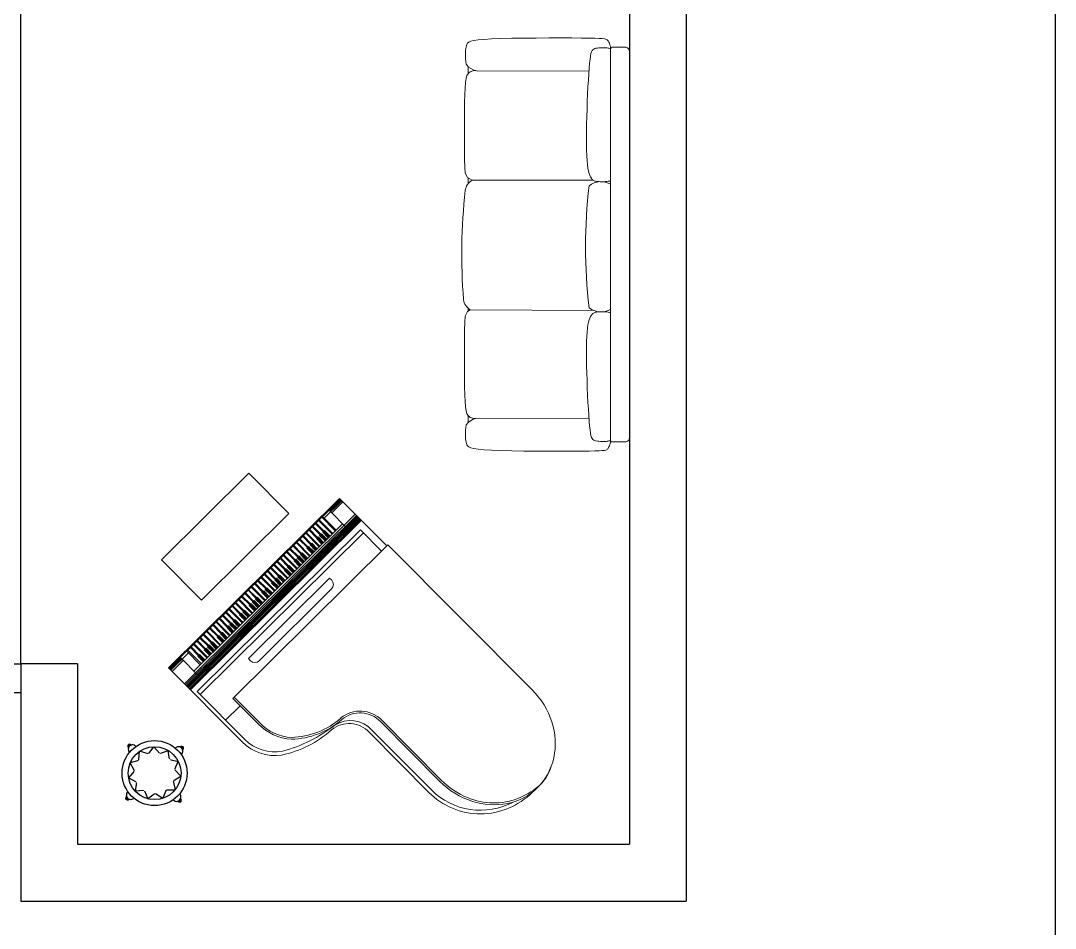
# Model space of a CAD drawing. Header units: millimetres. Extents: x 266 to 2266, y 192 to 2476.
# Drawn here: x 1720 to 2266, y 715 to 1194 of the extents above; entities that cross this region are included whole.
import ezdxf

# ---------------------------------------------------------------- set-up
doc = ezdxf.new("R2010")
doc.units = ezdxf.units.MM
doc.set_wipeout_variables(frame=1)
doc.layers.add('A-FURN', color=8, linetype='Continuous', lineweight=18)
doc.layers.add('ARREDI aw Pianoforte', color=9, linetype='Continuous', lineweight=9)
for name, color, linetype in [('ARREDI_salotto', 175, 'Continuous'), ('vetro', 4, 'Continuous'), ('Wall', 43, 'Continuous')]:
    doc.layers.add(name, color=color, linetype=linetype)

msp = doc.modelspace()

# ---------------------------------------------------------------- linework, layer by layer
msp.add_line((2266.06, 2191.56), (2266.06, 191.56))
at = {"ltscale": 1e-05}
for p, q in [((1782.83, 803.63), (1783.19, 808.17)), ((1787.7, 806.82), (1783.19, 808.17)), ((1787.8, 806.85), (1790.66, 810.61)), ((1793.67, 807.11), (1790.66, 810.61)), ((1793.88, 807.02), (1798.26, 808.63)), ((1798.89, 804.08), (1798.26, 808.63)), ((1782.79, 803.4), (1778.22, 802.08)), ((1780.48, 797.88), (1778.22, 802.08)), ((1799.13, 803.85), (1803.58, 802.85)), ((1801.68, 798.72), (1803.58, 802.85)), ((1780.48, 797.86), (1777.34, 794.27)), ((1801.74, 798.35), (1804.94, 795.11)), ((1781.49, 791.97), (1777.34, 794.27)), ((1781.52, 791.92), (1780.82, 787.22)), ((1800.91, 792.53), (1801.89, 787.86)), ((1800.92, 792.55), (1804.94, 795.11)), ((1785.44, 787.52), (1780.82, 787.22)), ((1785.68, 787.33), (1787.56, 783.18)), ((1791.34, 785.97), (1787.56, 783.18)), ((1791.5, 785.96), (1795.42, 783.42)), ((1797.1, 787.85), (1795.42, 783.42)), ((1797.16, 787.88), (1801.89, 787.86))]:
    msp.add_line(p, q, dxfattribs=at)
for centre, radius in [((1791.08, 796.67), 17.15), ((1791.08, 796.67), 13.95), ((1777.67, 811.3), 0.409), ((1805.71, 810.08), 0.409), ((1776.45, 783.26), 0.409), ((1804.49, 782.04), 0.409)]:
    msp.add_circle(centre, radius, dxfattribs=at)
for centre, radius, start, end in [((1777.91, 810.97), 0.981, 30.2816, 235.0322), ((1779.46, 809.28), 2.29, 38.8328, 226.481), ((1803.69, 808.29), 2.29, 308.8328, 136.481), ((1805.38, 809.84), 0.981, 300.2816, 145.0322), ((1778.47, 785.05), 2.29, 128.8328, 316.481), ((1802.7, 784.06), 2.29, 218.8328, 46.481), ((1776.79, 783.5), 0.981, 120.2816, 325.0322), ((1804.25, 782.38), 0.981, 210.2816, 55.0322)]:
    msp.add_arc(centre, radius, start, end, dxfattribs=at)
at = {"layer": 'A-FURN'}
for p, q in [((1956.4, 1169.34), (1956.4, 1165.74)), ((1961.55, 1167.09), (2020.14, 1167.18)), ((1956.4, 1110.7), (1956.4, 1107.68)), ((1958.47, 1109.48), (2022.4, 1109.48)), ((1956.4, 1041.92), (1956.4, 1040.37)), ((1957.58, 1041.07), (2022.73, 1040.74)), ((1956.4, 985.33), (1956.4, 981.73)), ((1960.53, 983.71), (2020.14, 983.89))]:
    msp.add_line(p, q, dxfattribs=at)
for points in [[(2031.58, 1179.64), (2031.35, 1180.46), (2031.12, 1181.16), (2030.89, 1181.76), (2030.66, 1182.27), (2030.42, 1182.7), (2030.19, 1183.06), (2029.94, 1183.36), (2029.69, 1183.62), (2029.41, 1183.83), (2028.98, 1184), (2028.29, 1184.15), (2027.19, 1184.26), (2025.56, 1184.35), (2023.26, 1184.42), (2020.16, 1184.48), (2016.14, 1184.52), (2011.12, 1184.55), (2005.31, 1184.57), (1998.98, 1184.56), (1992.38, 1184.54), (1985.78, 1184.48), (1979.46, 1184.38), (1973.67, 1184.25), (1968.68, 1184.06), (1964.69, 1183.83), (1961.63, 1183.54), (1959.38, 1183.19), (1957.8, 1182.79), (1956.76, 1182.32), (1956.13, 1181.78), (1955.77, 1181.18), (1955.56, 1180.5), (1955.39, 1179.75), (1955.23, 1178.92), (1955.1, 1178.01), (1955.01, 1177.02), (1954.96, 1175.94), (1954.95, 1174.76), (1955.01, 1173.49), (1955.13, 1172.12), (1955.44, 1170.65), (1956.53, 1169.17), (1959.14, 1167.73), (1961.55, 1167.09)], [(2031.58, 1178.77), (2031.55, 1178.78), (2031.44, 1178.84), (2031.26, 1178.91), (2031, 1179), (2030.66, 1179.11), (2030.24, 1179.21), (2029.73, 1179.3), (2029.14, 1179.37), (2028.46, 1179.42), (2027.72, 1179.44), (2026.94, 1179.44), (2026.14, 1179.4), (2025.34, 1179.33), (2024.57, 1179.23), (2023.85, 1179.09), (2023.21, 1178.92), (2022.66, 1178.7), (2022.19, 1178.38), (2021.8, 1177.91), (2021.46, 1177.23), (2021.17, 1176.28), (2020.92, 1175), (2020.69, 1173.35), (2020.47, 1171.25), (2020.25, 1168.68), (2020.03, 1165.69), (2019.82, 1162.34), (2019.62, 1158.73), (2019.43, 1154.92), (2019.26, 1150.98), (2019.12, 1146.99), (2018.99, 1143.03), (2018.9, 1139.16), (2018.85, 1135.43), (2018.82, 1131.86), (2018.84, 1128.49), (2018.9, 1125.36), (2019, 1122.49), (2019.14, 1119.93), (2019.34, 1117.71), (2019.58, 1115.84), (2019.87, 1114.3), (2020.18, 1113.06), (2020.52, 1112.08), (2020.88, 1111.3), (2021.23, 1110.71), (2021.58, 1110.25), (2021.91, 1109.9), (2022.23, 1109.61), (2022.53, 1109.38), (2022.85, 1109.19), (2023.19, 1109.05), (2023.59, 1108.94), (2024.05, 1108.87), (2024.6, 1108.81), (2025.26, 1108.77), (2026.02, 1108.73), (2026.87, 1108.72), (2027.77, 1108.72), (2028.67, 1108.75), (2029.54, 1108.82), (2030.33, 1108.93), (2031.01, 1109.08), (2031.54, 1109.29)], [(2039.79, 971.43), (2031.58, 971.43), (2031.58, 1179.64)], [(2032.38, 1179.64), (2039.79, 1179.64)], [(2041.48, 1177.54), (2041.48, 973.54)], [(1960.53, 1167.36), (1958.85, 1167.17), (1957.54, 1166.73), (1956.55, 1165.97), (1955.82, 1164.82), (1955.32, 1163.2), (1954.99, 1161.04), (1954.78, 1158.25), (1954.65, 1154.77), (1954.56, 1150.57), (1954.49, 1145.79), (1954.45, 1140.65), (1954.43, 1135.34), (1954.45, 1130.07), (1954.49, 1125.03), (1954.56, 1120.43), (1954.65, 1116.46), (1954.92, 1113.29), (1956.1, 1110.88), (1958.47, 1109.48)], [(1960.53, 983.71), (1958.85, 983.91), (1957.54, 984.34), (1956.55, 985.1), (1955.82, 986.25), (1955.32, 987.87), (1954.99, 990.03), (1954.78, 992.82), (1954.65, 996.3), (1954.56, 1000.5), (1954.49, 1005.28), (1954.45, 1010.42), (1954.43, 1015.73), (1954.45, 1021), (1954.49, 1026.04), (1954.56, 1030.64), (1954.65, 1034.61), (1954.92, 1037.78), (1956.1, 1040.2), (1957.58, 1041.07)], [(2031.58, 972.31), (2031.55, 972.29), (2031.44, 972.24), (2031.26, 972.16), (2031, 972.07), (2030.66, 971.97), (2030.24, 971.87), (2029.73, 971.78), (2029.14, 971.7), (2028.46, 971.65), (2027.72, 971.63), (2026.94, 971.63), (2026.14, 971.67), (2025.34, 971.74), (2024.57, 971.84), (2023.85, 971.98), (2023.21, 972.15), (2022.66, 972.37), (2022.19, 972.69), (2021.8, 973.16), (2021.46, 973.84), (2021.17, 974.79), (2020.92, 976.07), (2020.69, 977.73), (2020.47, 979.82), (2020.25, 982.39), (2020.03, 985.38), (2019.82, 988.71), (2019.62, 992.29), (2019.43, 996.06), (2019.26, 999.93), (2019.12, 1003.83), (2018.99, 1007.66), (2018.9, 1011.37), (2018.85, 1014.92), (2018.82, 1018.29), (2018.84, 1021.44), (2018.9, 1024.37), (2019, 1027.03), (2019.14, 1029.4), (2019.34, 1031.47), (2019.58, 1033.21), (2019.87, 1034.65), (2020.18, 1035.83), (2020.52, 1036.77), (2020.88, 1037.51), (2021.23, 1038.09), (2021.58, 1038.54), (2021.91, 1038.9), (2022.23, 1039.18), (2022.53, 1039.42), (2022.85, 1039.6), (2023.19, 1039.74), (2023.59, 1039.85), (2024.05, 1039.93), (2024.6, 1039.99), (2025.26, 1040.03), (2026.02, 1040.06), (2026.87, 1040.08), (2027.77, 1040.08), (2028.67, 1040.04), (2029.54, 1039.98), (2030.33, 1039.87), (2031.01, 1039.71), (2031.54, 1039.5)], [(2031.58, 971.43), (2031.35, 970.62), (2031.12, 969.91), (2030.89, 969.31), (2030.66, 968.8), (2030.42, 968.37), (2030.19, 968.01), (2029.94, 967.71), (2029.69, 967.46), (2029.41, 967.25), (2028.98, 967.07), (2028.29, 966.93), (2027.19, 966.81), (2025.56, 966.72), (2023.26, 966.65), (2020.16, 966.59), (2016.14, 966.55), (2011.12, 966.52), (2005.31, 966.5), (1998.98, 966.51), (1992.38, 966.54), (1985.78, 966.6), (1979.46, 966.69), (1973.67, 966.83), (1968.68, 967.01), (1964.69, 967.24), (1961.63, 967.53), (1959.38, 967.88), (1957.8, 968.29), (1956.76, 968.76), (1956.13, 969.29), (1955.77, 969.9), (1955.56, 970.57), (1955.39, 971.32), (1955.23, 972.15), (1955.1, 973.06), (1955.01, 974.05), (1954.96, 975.14), (1954.95, 976.31), (1955.01, 977.58), (1955.13, 978.96), (1955.44, 980.42), (1956.53, 981.91), (1959.14, 983.34), (1960.53, 983.71)], [(2032.38, 971.43), (2039.79, 971.43)]]:
    msp.add_lwpolyline(points, dxfattribs=at)
for points in [[(2041.48, 1177.4, 0.351951), (2039.79, 1179.64)], [(2041.48, 973.68, -0.351951), (2039.79, 971.43)]]:
    msp.add_lwpolyline(points, format="xyb", dxfattribs=at)
for centre, radius, start, end in [((2032.5, 1178.73), 0.916, 97.3549, 177.8922), ((1962.16, 1103.14), 7.33, 120.1907, 172.5592), ((2026.44, 1098.65), 10.11, 59.3922, 128.0575), ((2263.08, 1070.5), 310.02, 173.7799, 184.4488), ((2293.98, 1074.4), 275.66, 173.2896, 186.7104), ((1961.27, 1047.41), 7.33, 187.4408, 239.8093), ((2026.44, 1050.15), 10.11, 231.9425, 300.6078), ((2032.5, 972.34), 0.916, 182.1078, 262.6451)]:
    msp.add_arc(centre, radius, start, end, dxfattribs=at)
at = {"layer": 'ARREDI aw Pianoforte'}
for p, q in [((1888.55, 941.63), (1798.47, 852.19)), ((1888.88, 941.3), (1798.8, 851.86)), ((1880.54, 931.23), (1889.77, 940.4)), ((1883.25, 935.26), (1889.1, 941.08)), ((1883.57, 934.94), (1889.42, 940.76)), ((1884.56, 933.94), (1890.41, 939.76)), ((1888.55, 941.63), (1913.47, 916.53)), ((1806.77, 843.83), (1896.86, 933.27)), ((1892.86, 925.58), (1882.7, 935.81)), ((1807.41, 843.18), (1897.5, 932.62)), ((1807.89, 842.7), (1897.98, 932.14)), ((1808.25, 842.34), (1898.33, 931.78)), ((1808.44, 842.15), (1898.52, 931.59)), ((1898.72, 931.39), (1808.63, 841.95)), ((1808.98, 841.6), (1899.07, 931.04)), ((1809.46, 841.12), (1899.55, 930.56)), ((1809.75, 840.83), (1899.83, 930.27)), ((1809.98, 840.6), (1900.06, 930.04)), ((1890.18, 928.28), (1811.81, 850.47)), ((1880.08, 924.04), (1875.82, 928.33)), ((1880.42, 924.37), (1876.15, 928.67)), ((1884.66, 922.8), (1877.51, 930.01)), ((1885, 923.14), (1877.84, 930.35)), ((1886.35, 924.48), (1879.19, 931.69)), ((1886.8, 924.93), (1879.65, 932.13)), ((1813.56, 839.69), (1899.59, 925.11)), ((1815.13, 838.11), (1901.16, 923.53)), ((1877.9, 916.1), (1870.75, 923.3)), ((1878.24, 916.43), (1871.09, 923.64)), ((1876.7, 920.68), (1872.44, 924.98)), ((1877.04, 921.02), (1872.78, 925.31)), ((1878.39, 922.36), (1874.13, 926.66)), ((1878.73, 922.7), (1874.47, 926.99)), ((1879.01, 922.98), (1878.11, 922.08)), ((1878.6, 922.15), (1878.11, 922.08)), ((1881, 919.17), (1878.11, 922.08)), ((1878.94, 922.49), (1878.6, 922.15)), ((1878.6, 922.15), (1881.28, 919.45)), ((1879.01, 922.98), (1878.94, 922.49)), ((1878.94, 922.49), (1881.62, 919.78)), ((1881.9, 920.06), (1879.01, 922.98)), ((1880.7, 924.65), (1879.8, 923.76)), ((1880.29, 923.83), (1879.8, 923.76)), ((1882.69, 920.85), (1879.8, 923.76)), ((1880.63, 924.16), (1880.29, 923.83)), ((1880.29, 923.83), (1882.97, 921.13)), ((1880.7, 924.65), (1880.63, 924.16)), ((1880.63, 924.16), (1883.31, 921.46)), ((1883.59, 921.74), (1880.7, 924.65)), ((1899.59, 925.11), (1910.77, 913.85)), ((1832.4, 836.03), (1914.15, 917.2)), ((1868.6, 912.63), (1864.33, 916.93)), ((1872.84, 911.06), (1865.68, 918.27)), ((1873.18, 911.4), (1866.02, 918.61)), ((1871.64, 915.65), (1867.37, 919.95)), ((1871.97, 915.99), (1867.71, 920.28)), ((1873.32, 917.33), (1869.06, 921.62)), ((1873.66, 917.67), (1869.4, 921.96)), ((1873.94, 917.95), (1873.04, 917.05)), ((1873.53, 917.12), (1873.04, 917.05)), ((1875.93, 914.14), (1873.04, 917.05)), ((1873.87, 917.46), (1873.53, 917.12)), ((1873.53, 917.12), (1876.22, 914.42)), ((1873.94, 917.95), (1873.87, 917.46)), ((1873.87, 917.46), (1876.55, 914.75)), ((1876.84, 915.03), (1873.94, 917.95)), ((1876.42, 920.4), (1877.32, 921.3)), ((1876.42, 920.4), (1876.91, 920.47)), ((1879.31, 917.49), (1876.42, 920.4)), ((1876.91, 920.47), (1877.25, 920.81)), ((1876.91, 920.47), (1879.59, 917.77)), ((1877.25, 920.81), (1877.32, 921.3)), ((1877.25, 920.81), (1879.93, 918.11)), ((1880.21, 918.39), (1877.32, 921.3)), ((1914.15, 917.2), (1990.17, 840.63)), ((1866.08, 904.36), (1858.93, 911.56)), ((1866.42, 904.69), (1859.26, 911.9)), ((1864.88, 908.95), (1860.62, 913.24)), ((1865.22, 909.28), (1860.95, 913.58)), ((1866.57, 910.62), (1862.3, 914.92)), ((1866.91, 910.96), (1862.64, 915.25)), ((1868.26, 912.3), (1863.99, 916.59)), ((1867.19, 911.24), (1866.29, 910.34)), ((1867.19, 911.24), (1867.11, 910.75)), ((1870.08, 908.33), (1867.19, 911.24)), ((1868.88, 912.91), (1867.98, 912.02)), ((1868.47, 912.09), (1867.98, 912.02)), ((1870.87, 909.11), (1867.98, 912.02)), ((1868.8, 912.43), (1868.47, 912.09)), ((1868.47, 912.09), (1871.15, 909.39)), ((1868.88, 912.91), (1868.8, 912.43)), ((1868.8, 912.43), (1871.49, 909.72)), ((1871.77, 910), (1868.88, 912.91)), ((1871.35, 915.37), (1872.25, 916.27)), ((1871.35, 915.37), (1871.84, 915.44)), ((1874.25, 912.46), (1871.35, 915.37)), ((1871.84, 915.44), (1872.18, 915.78)), ((1871.84, 915.44), (1874.53, 912.74)), ((1872.18, 915.78), (1872.25, 916.27)), ((1872.18, 915.78), (1874.86, 913.08)), ((1875.15, 913.36), (1872.25, 916.27)), ((1861.01, 899.33), (1853.86, 906.53)), ((1861.35, 899.66), (1854.2, 906.87)), ((1859.81, 903.91), (1855.55, 908.21)), ((1860.15, 904.25), (1855.89, 908.54)), ((1861.5, 905.59), (1857.24, 909.89)), ((1861.84, 905.93), (1857.58, 910.22)), ((1862.12, 906.21), (1861.22, 905.31)), ((1862.05, 905.72), (1861.71, 905.38)), ((1862.12, 906.21), (1862.05, 905.72)), ((1862.05, 905.72), (1864.73, 903.01)), ((1865.01, 903.29), (1862.12, 906.21)), ((1864.6, 908.67), (1865.5, 909.56)), ((1864.6, 908.67), (1865.09, 908.74)), ((1867.49, 905.75), (1864.6, 908.67)), ((1865.09, 908.74), (1865.43, 909.07)), ((1865.09, 908.74), (1867.77, 906.03)), ((1865.43, 909.07), (1865.5, 909.56)), ((1865.43, 909.07), (1868.11, 906.37)), ((1868.39, 906.65), (1865.5, 909.56)), ((1866.78, 910.41), (1866.29, 910.34)), ((1869.18, 907.43), (1866.29, 910.34)), ((1867.11, 910.75), (1866.78, 910.41)), ((1866.78, 910.41), (1869.46, 907.71)), ((1867.11, 910.75), (1869.8, 908.05)), ((1853.06, 897.21), (1848.79, 901.5)), ((1853.39, 897.54), (1849.13, 901.84)), ((1854.74, 898.88), (1850.48, 903.18)), ((1855.08, 899.22), (1850.82, 903.51)), ((1856.43, 900.56), (1852.17, 904.85)), ((1856.77, 900.9), (1852.51, 905.19)), ((1857.05, 901.18), (1856.15, 900.28)), ((1856.64, 900.35), (1856.15, 900.28)), ((1859.04, 897.37), (1856.15, 900.28)), ((1856.98, 900.69), (1856.64, 900.35)), ((1856.64, 900.35), (1859.33, 897.65)), ((1857.05, 901.18), (1856.98, 900.69)), ((1856.98, 900.69), (1859.66, 897.98)), ((1859.94, 898.26), (1857.05, 901.18)), ((1859.53, 903.63), (1860.43, 904.53)), ((1859.53, 903.63), (1860.02, 903.7)), ((1862.42, 900.72), (1859.53, 903.63)), ((1860.02, 903.7), (1860.36, 904.04)), ((1860.02, 903.7), (1862.7, 901)), ((1860.36, 904.04), (1860.43, 904.53)), ((1860.36, 904.04), (1863.04, 901.34)), ((1863.32, 901.62), (1860.43, 904.53)), ((1861.71, 905.38), (1861.22, 905.31)), ((1864.11, 902.4), (1861.22, 905.31)), ((1861.71, 905.38), (1864.39, 902.68)), ((1840.55, 857.1), (1883.34, 899.58)), ((1849.19, 887.59), (1842.04, 894.79)), ((1849.53, 887.92), (1842.37, 895.13)), ((1847.99, 892.18), (1843.72, 896.47)), ((1848.33, 892.51), (1844.06, 896.81)), ((1849.68, 893.85), (1845.41, 898.15)), ((1850.02, 894.19), (1845.75, 898.48)), ((1854.26, 892.62), (1847.1, 899.82)), ((1854.6, 892.95), (1847.44, 900.16)), ((1852.77, 896.93), (1853.68, 897.82)), ((1852.77, 896.93), (1853.26, 897)), ((1855.67, 894.01), (1852.77, 896.93)), ((1853.26, 897), (1853.6, 897.33)), ((1853.26, 897), (1855.95, 894.29)), ((1853.6, 897.33), (1853.68, 897.82)), ((1853.6, 897.33), (1856.28, 894.63)), ((1856.57, 894.91), (1853.68, 897.82)), ((1855.36, 899.5), (1854.46, 898.6)), ((1854.95, 898.67), (1854.46, 898.6)), ((1857.35, 895.69), (1854.46, 898.6)), ((1855.29, 899.01), (1854.95, 898.67)), ((1854.95, 898.67), (1857.64, 895.97)), ((1855.36, 899.5), (1855.29, 899.01)), ((1855.29, 899.01), (1857.97, 896.31)), ((1858.26, 896.59), (1855.36, 899.5)), ((1883.34, 899.58), (1884.46, 898.46)), ((1841.23, 885.47), (1836.97, 889.76)), ((1841.57, 885.8), (1837.31, 890.1)), ((1842.92, 887.14), (1838.66, 891.44)), ((1843.26, 887.48), (1839, 891.77)), ((1844.61, 888.82), (1840.35, 893.12)), ((1844.95, 889.16), (1840.68, 893.45)), ((1845.23, 889.44), (1844.33, 888.54)), ((1845.23, 889.44), (1845.16, 888.95)), ((1848.12, 886.52), (1845.23, 889.44)), ((1884.45, 893.97), (1846.16, 855.96)), ((1847.71, 891.9), (1848.61, 892.79)), ((1847.71, 891.9), (1848.2, 891.97)), ((1850.6, 888.98), (1847.71, 891.9)), ((1848.2, 891.97), (1848.53, 892.3)), ((1848.2, 891.97), (1850.88, 889.26)), ((1848.53, 892.3), (1848.61, 892.79)), ((1848.53, 892.3), (1851.22, 889.6)), ((1851.5, 889.88), (1848.61, 892.79)), ((1850.3, 894.47), (1849.4, 893.57)), ((1849.89, 893.64), (1849.4, 893.57)), ((1852.29, 890.66), (1849.4, 893.57)), ((1850.22, 893.98), (1849.89, 893.64)), ((1849.89, 893.64), (1852.57, 890.94)), ((1850.3, 894.47), (1850.22, 893.98)), ((1850.22, 893.98), (1852.91, 891.28)), ((1853.19, 891.56), (1850.3, 894.47)), ((1836.17, 880.44), (1831.9, 884.73)), ((1836.5, 880.77), (1832.24, 885.07)), ((1837.85, 882.11), (1833.59, 886.41)), ((1838.19, 882.45), (1833.93, 886.74)), ((1842.43, 880.88), (1835.28, 888.09)), ((1842.77, 881.21), (1835.62, 888.42)), ((1840.95, 885.19), (1841.85, 886.08)), ((1840.95, 885.19), (1841.44, 885.26)), ((1843.84, 882.28), (1840.95, 885.19)), ((1841.44, 885.26), (1841.78, 885.59)), ((1841.44, 885.26), (1844.12, 882.56)), ((1841.78, 885.59), (1841.85, 886.08)), ((1841.78, 885.59), (1844.46, 882.89)), ((1844.74, 883.17), (1841.85, 886.08)), ((1843.54, 887.76), (1842.64, 886.87)), ((1843.13, 886.93), (1842.64, 886.87)), ((1845.53, 883.95), (1842.64, 886.87)), ((1843.47, 887.27), (1843.13, 886.93)), ((1843.13, 886.93), (1845.81, 884.23)), ((1843.54, 887.76), (1843.47, 887.27)), ((1843.47, 887.27), (1846.15, 884.57)), ((1846.43, 884.85), (1843.54, 887.76)), ((1844.82, 888.61), (1844.33, 888.54)), ((1847.22, 885.63), (1844.33, 888.54)), ((1845.16, 888.95), (1844.82, 888.61)), ((1844.82, 888.61), (1847.5, 885.91)), ((1845.16, 888.95), (1847.84, 886.24)), ((1831.1, 875.41), (1826.83, 879.7)), ((1831.44, 875.74), (1827.17, 880.04)), ((1832.79, 877.08), (1828.52, 881.38)), ((1833.12, 877.42), (1828.86, 881.71)), ((1837.37, 875.85), (1830.21, 883.05)), ((1837.71, 876.18), (1830.55, 883.39)), ((1835.88, 880.16), (1836.78, 881.05)), ((1835.88, 880.16), (1836.37, 880.23)), ((1838.78, 877.24), (1835.88, 880.16)), ((1836.37, 880.23), (1836.71, 880.56)), ((1836.37, 880.23), (1839.06, 877.52)), ((1836.71, 880.56), (1836.78, 881.05)), ((1836.71, 880.56), (1839.39, 877.86)), ((1839.68, 878.14), (1836.78, 881.05)), ((1838.47, 882.73), (1837.57, 881.83)), ((1838.06, 881.9), (1837.57, 881.83)), ((1840.46, 878.92), (1837.57, 881.83)), ((1838.4, 882.24), (1838.06, 881.9)), ((1838.06, 881.9), (1840.75, 879.2)), ((1838.47, 882.73), (1838.4, 882.24)), ((1838.4, 882.24), (1841.08, 879.54)), ((1841.36, 879.82), (1838.47, 882.73)), ((1824.34, 868.7), (1820.08, 872.99)), ((1824.68, 869.03), (1820.42, 873.33)), ((1826.03, 870.37), (1821.77, 874.67)), ((1826.37, 870.71), (1822.1, 875)), ((1830.61, 869.14), (1823.46, 876.35)), ((1830.95, 869.47), (1823.79, 876.68)), ((1829.41, 873.73), (1825.15, 878.02)), ((1829.75, 874.06), (1825.48, 878.36)), ((1829.13, 873.45), (1830.03, 874.34)), ((1829.13, 873.45), (1829.62, 873.52)), ((1832.02, 870.54), (1829.13, 873.45)), ((1829.62, 873.52), (1829.96, 873.85)), ((1829.62, 873.52), (1832.3, 870.82)), ((1829.96, 873.85), (1830.03, 874.34)), ((1829.96, 873.85), (1832.64, 871.15)), ((1832.92, 871.43), (1830.03, 874.34)), ((1831.72, 876.02), (1830.82, 875.13)), ((1831.31, 875.2), (1830.82, 875.13)), ((1833.71, 872.21), (1830.82, 875.13)), ((1831.64, 875.53), (1831.31, 875.2)), ((1831.31, 875.2), (1833.99, 872.49)), ((1831.72, 876.02), (1831.64, 875.53)), ((1831.64, 875.53), (1834.33, 872.83)), ((1834.61, 873.11), (1831.72, 876.02)), ((1833.41, 877.7), (1832.51, 876.8)), ((1833, 876.87), (1832.51, 876.8)), ((1835.4, 873.89), (1832.51, 876.8)), ((1833.33, 877.21), (1833, 876.87)), ((1833, 876.87), (1835.68, 874.17)), ((1833.41, 877.7), (1833.33, 877.21)), ((1833.33, 877.21), (1836.02, 874.51)), ((1836.3, 874.79), (1833.41, 877.7)), ((1819.27, 863.67), (1815.01, 867.96)), ((1819.61, 864), (1815.35, 868.3)), ((1820.96, 865.34), (1816.7, 869.64)), ((1821.3, 865.68), (1817.04, 869.97)), ((1825.54, 864.11), (1818.39, 871.32)), ((1825.88, 864.44), (1818.73, 871.65)), ((1824.06, 868.42), (1824.96, 869.31)), ((1824.06, 868.42), (1824.55, 868.49)), ((1826.95, 865.51), (1824.06, 868.42)), ((1824.55, 868.49), (1824.89, 868.82)), ((1824.55, 868.49), (1827.23, 865.79)), ((1824.89, 868.82), (1824.96, 869.31)), ((1824.89, 868.82), (1827.57, 866.12)), ((1827.85, 866.4), (1824.96, 869.31)), ((1826.65, 870.99), (1825.75, 870.1)), ((1826.24, 870.17), (1825.75, 870.1)), ((1828.64, 867.18), (1825.75, 870.1)), ((1826.58, 870.5), (1826.24, 870.17)), ((1826.24, 870.17), (1828.92, 867.46)), ((1826.65, 870.99), (1826.58, 870.5)), ((1826.58, 870.5), (1829.26, 867.8)), ((1829.54, 868.08), (1826.65, 870.99)), ((1814.21, 858.64), (1809.94, 862.93)), ((1814.55, 858.97), (1810.28, 863.27)), ((1818.79, 857.4), (1811.63, 864.61)), ((1819.13, 857.74), (1811.97, 864.94)), ((1817.59, 861.99), (1813.32, 866.28)), ((1817.92, 862.33), (1813.66, 866.62)), ((1817.3, 861.71), (1818.21, 862.6)), ((1817.79, 861.78), (1818.13, 862.12)), ((1818.13, 862.12), (1818.21, 862.6)), ((1818.13, 862.12), (1820.81, 859.41)), ((1821.1, 859.69), (1818.21, 862.6)), ((1819.89, 864.28), (1818.99, 863.39)), ((1819.48, 863.46), (1818.99, 863.39)), ((1821.88, 860.48), (1818.99, 863.39)), ((1819.82, 863.79), (1819.48, 863.46)), ((1819.48, 863.46), (1822.17, 860.75)), ((1819.89, 864.28), (1819.82, 863.79)), ((1819.82, 863.79), (1822.5, 861.09)), ((1822.79, 861.37), (1819.89, 864.28)), ((1821.58, 865.96), (1820.68, 865.06)), ((1821.17, 865.13), (1820.68, 865.06)), ((1823.57, 862.15), (1820.68, 865.06)), ((1821.51, 865.47), (1821.17, 865.13)), ((1821.17, 865.13), (1823.86, 862.43)), ((1821.58, 865.96), (1821.51, 865.47)), ((1821.51, 865.47), (1824.19, 862.77)), ((1824.47, 863.05), (1821.58, 865.96)), ((1804.87, 857.45), (1799.02, 851.64)), ((1805.19, 857.13), (1799.34, 851.32)), ((1808.92, 860.13), (1799.69, 850.96)), ((1804.33, 858), (1814.49, 847.77)), ((1808.03, 861.03), (1815.18, 853.82)), ((1815.75, 854.38), (1808.59, 861.59)), ((1814.83, 859.25), (1813.93, 858.36)), ((1814.42, 858.43), (1813.93, 858.36)), ((1816.82, 855.44), (1813.93, 858.36)), ((1814.75, 858.76), (1814.42, 858.43)), ((1814.42, 858.43), (1817.1, 855.72)), ((1814.83, 859.25), (1814.75, 858.76)), ((1814.75, 858.76), (1817.44, 856.06)), ((1817.72, 856.34), (1814.83, 859.25)), ((1817.3, 861.71), (1817.79, 861.78)), ((1820.2, 858.8), (1817.3, 861.71)), ((1817.79, 861.78), (1820.48, 859.08)), ((1840.55, 857.1), (1841.67, 855.97)), ((1798.47, 852.19), (1837.27, 813.11)), ((1806.19, 856.13), (1800.33, 850.32)), ((1813.56, 839.69), (1838.62, 814.46)), ((1832.4, 836.03), (1845.82, 822.52)), ((1833.08, 836.7), (1846.49, 823.19)), ((1828.54, 824.6), (1836.2, 832.2)), ((1910.23, 823.86), (1941.53, 792.33)), ((1910.9, 824.53), (1942.2, 793)), ((1905.72, 819.39), (1937.02, 787.86)), ((1904.37, 818.05), (1935.67, 786.52))]:
    msp.add_line(p, q, dxfattribs=at)
for centre, radius, start, end in [((1882.21, 896.22), 3.17, 314.7947, 44.7947), ((1843.92, 858.21), 3.17, 224.7947, 314.7947), ((1899.45, 813.55), 15.86, 43.8094, 129.4607), ((1862, 856.84), 41.39, 271.7044, 311.4147), ((1862, 856.84), 42.34, 271.7044, 311.1533), ((1894.32, 808.9), 15.49, 42.6171, 122.2257), ((1899.45, 813.43), 15, 44.0778, 129.767), ((1865.07, 841.46), 27.01, 224.5319, 266.1473), ((1865.07, 841.46), 26.06, 224.5319, 266.1473), ((1846.6, 861.73), 56.68, 281.6822, 311.8469), ((1839.68, 880.51), 74.67, 284.5972, 308.4101), ((1893.63, 808.4), 14.44, 41.939, 129.682), ((1854.48, 830.23), 24.27, 224.848, 278.5282), ((1854.41, 830.13), 22.25, 224.7748, 280.5708), ((1962.92, 813.57), 38.4, 224.7947, 315.4561), ((1962.92, 813.57), 36.5, 224.7947, 298.2492)]:
    msp.add_arc(centre, radius, start, end, dxfattribs=at)
msp.add_ellipse((1965.85, 816.48), major_axis=(27.21, -27.41), ratio=0.887455, start_param=4.712389, end_param=7.853982, dxfattribs=at)
msp.add_open_spline([(1942.2, 793), (1946.17, 789.01), (1950.93, 785.82), (1964.76, 780.18), (1974.43, 780.01), (1990.19, 786.34), (1997.56, 791.27), (2000.01, 799.65)], degree=3, knots=[4.712389, 4.712389, 4.712389, 4.712389, 5.158948, 5.158948, 5.924481, 5.924481, 6.666052, 6.666052, 6.666052, 6.666052], dxfattribs=at)
at = {"layer": 'ARREDI_salotto'}
for p, q in [((1840.79, 954.94), (1794.66, 909.14)), ((1861.92, 933.65), (1840.79, 954.94)), ((1861.92, 933.65), (1815.8, 887.85)), ((1815.8, 887.85), (1794.66, 909.14))]:
    msp.add_line(p, q, dxfattribs=at)
at = {"layer": 'vetro'}
for p, q in [((1225.15, 854.27), (1720.47, 854.27)), ((1225.15, 839.27), (1720.47, 839.27))]:
    msp.add_line(p, q, dxfattribs=at)
at = {"layer": 'Wall'}
for p, q in [((2071.48, 1758.11), (2071.48, 729.12)), ((2041.48, 1728.11), (2041.48, 759.12)), ((1720.47, 854.27), (1720.47, 1448.11)), ((1720.47, 854.27), (1720.47, 729.12)), ((1750.47, 854.27), (1720.47, 854.27)), ((1750.47, 854.27), (1750.47, 759.12)), ((1750.47, 759.12), (2041.48, 759.12)), ((1720.47, 729.12), (2071.48, 729.12))]:
    msp.add_line(p, q, dxfattribs=at)

# ---------------------------------------------------------------- next in the draw order: wipeouts: each hides what was drawn before it
msp.add_wipeout([(1799.02, 803.98), (1796.45, 806.03), (1793.39, 807.21), (1790.11, 807.42), (1786.92, 806.63), (1784.12, 804.92), (1781.96, 802.45), (1780.65, 799.44), (1780.3, 796.17), (1780.95, 792.95), (1782.54, 790.08), (1783.14, 789.36), (1785.71, 787.31), (1788.77, 786.13), (1792.05, 785.92), (1795.24, 786.71), (1798.04, 788.42), (1800.2, 790.9), (1801.51, 793.91), (1801.86, 797.17), (1801.21, 800.39), (1799.63, 803.26)])

doc.saveas('drawing.dxf')
